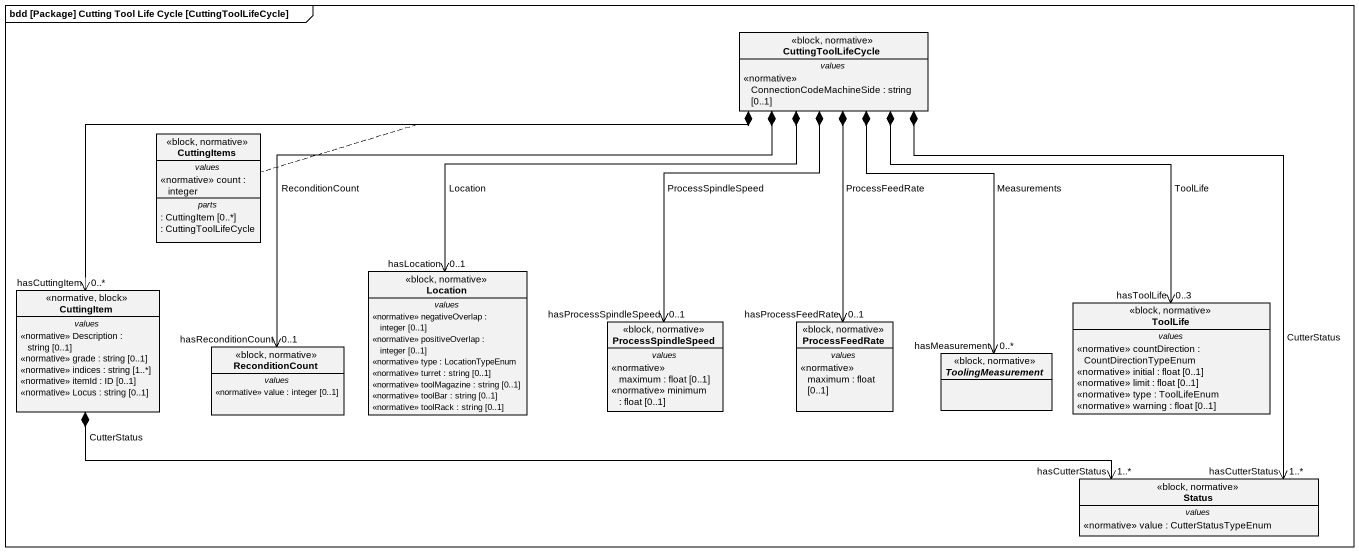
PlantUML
@startuml
mainframe bdd [Package] Cutting Tool Life Cycle [CuttingToolLifeCycle]
hide circle
hide empty members
class CuttingToolLifeCycle <<block, normative>> {
  -- values --
  <<normative>> ConnectionCodeMachineSide : string [0..1]
}
class CuttingItems <<block, normative>> {
  -- values --
  <<normative>> count : integer
  -- parts --
  : CuttingItem [0..*]
  : CuttingToolLifeCycle
}
class Location <<block, normative>> {
  -- values --
  <<normative>> negativeOverlap : integer [0..1]
  <<normative>> positiveOverlap : integer [0..1]
  <<normative>> type : LocationTypeEnum
  <<normative>> turret : string [0..1]
  <<normative>> toolMagazine : string [0..1]
  <<normative>> toolBar : string [0..1]
  <<normative>> toolRack : string [0..1]
}
class CuttingItem <<normative, block>> {
  -- values --
  <<normative>> Description : string [0..1]
  <<normative>> grade : string [0..1]
  <<normative>> indices : string [1..*]
  <<normative>> itemId : ID [0..1]
  <<normative>> Locus : string [0..1]
}
class ProcessSpindleSpeed <<block, normative>> {
  -- values --
  <<normative>> maximum : float [0..1]
  <<normative>> minimum : float [0..1]
}
class ProcessFeedRate <<block, normative>> {
  -- values --
  <<normative>> maximum : float [0..1]
}
class ToolLife <<block, normative>> {
  -- values --
  <<normative>> countDirection : CountDirectionTypeEnum
  <<normative>> initial : float [0..1]
  <<normative>> limit : float [0..1]
  <<normative>> type : ToolLifeEnum
  <<normative>> warning : float [0..1]
}
class ReconditionCount <<block, normative>> {
  -- values --
  <<normative>> value : integer [0..1]
}
abstract class ToolingMeasurement <<block, normative>>
class Status <<block, normative>> {
  -- values --
  <<normative>> value : CutterStatusTypeEnum
}
CuttingToolLifeCycle *--> "0..1\nhasLocation" Location : Location
CuttingToolLifeCycle *-left-> "0..*\nhasCuttingItem" CuttingItem
(CuttingToolLifeCycle, CuttingItem) .. CuttingItems
CuttingToolLifeCycle *--> "hasProcessSpindleSpeed\n0..1" ProcessSpindleSpeed : ProcessSpindleSpeed
CuttingToolLifeCycle *--> "hasProcessFeedRate\n0..1" ProcessFeedRate : ProcessFeedRate
CuttingToolLifeCycle *--> "0..3\nhasToolLife" ToolLife : ToolLife
CuttingToolLifeCycle *-left-> "0..1\nhasReconditionCount" ReconditionCount : ReconditionCount
CuttingToolLifeCycle *--> "hasMeasurement\n0..*" ToolingMeasurement : Measurements
CuttingToolLifeCycle *--> "hasCutterStatus\n1..*" Status : CutterStatus
CuttingItem *-right-> "1..*\nhasCutterStatus" Status : CutterStatus
@enduml
